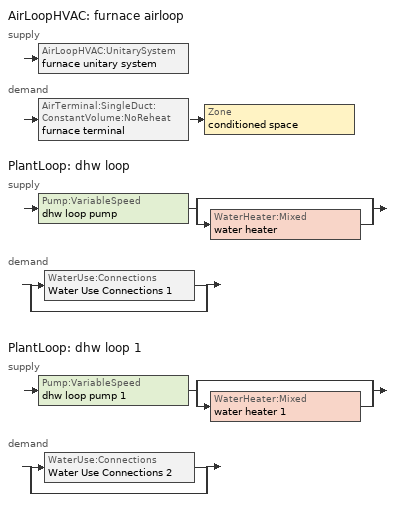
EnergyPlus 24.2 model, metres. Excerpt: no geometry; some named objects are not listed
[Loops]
AirLoopHVAC 'furnace airloop'
 supply: AirLoopHVAC:UnitarySystem 'furnace unitary system'
 demand: AirTerminal:SingleDuct:ConstantVolume:NoReheat 'furnace terminal' > Zone 'conditioned space'
PlantLoop 'dhw loop'
 supply: Pump:VariableSpeed 'dhw loop pump' > split
  | bypass
  | WaterHeater:Mixed 'water heater'
 demand: split
  | WaterUse:Connections 'Water Use Connections 1'
  | bypass
PlantLoop 'dhw loop 1'
 supply: Pump:VariableSpeed 'dhw loop pump 1' > split
  | bypass
  | WaterHeater:Mixed 'water heater 1'
 demand: split
  | WaterUse:Connections 'Water Use Connections 2'
  | bypass
[ZoneControl:Thermostat]
conditioned space Thermostat: Zone or ZoneList=conditioned space; Control Type Schedule=conditioned space Thermostat Schedule; Control 1=conditioned space temperature setpoint; Temperature Difference Between Cutout And Setpoint {deltaC}=0
[ThermostatSetpoint:DualSetpoint]
conditioned space temperature setpoint: Heating Setpoint Temperature Schedule=heating setpoint; Cooling Setpoint Temperature Schedule=cooling setpoint
[AirTerminal:SingleDuct:ConstantVolume:NoReheat]
furnace terminal: Availability Schedule=Always On Discrete; Maximum Air Flow Rate {m3/s}=0.802311
[Zone equipment]
conditioned space: furnace terminal
[AirLoopHVAC]
furnace airloop: Design Supply Air Flow Rate {m3/s}=0.802311; Design Return Air Flow Fraction of Supply Air Flow=1
[Sizing:System]
furnace airloop: Type of Load to Size On=Sensible; Design Outdoor Air Flow Rate {m3/s}=Autosize; Central Heating Maximum System Air Flow Ratio=0.3; Preheat Design Temperature {C}=7; Preheat Design Humidity Ratio {kgWater/kgDryAir}=0.008; Precool Design Temperature {C}=12.8; Precool Design Humidity Ratio {kgWater/kgDryAir}=0.008; Central Cooling Design Supply Air Temperature {C}=12.8; Central Heating Design Supply Air Temperature {C}=16.7; Type of Zone Sum to Use=NonCoincident; 100% Outdoor Air in Cooling=Yes; 100% Outdoor Air in Heating=Yes; Central Cooling Design Supply Air Humidity Ratio {kgWater/kgDryAir}=0.0085; Central Heating Design Supply Air Humidity Ratio {kgWater/kgDryAir}=0.008; Cooling Supply Air Flow Rate Method=DesignDay; Cooling Supply Air Flow Rate {m3/s}=0; Cooling Supply Air Flow Rate Per Floor Area {m3/s-m2}=0.00996765; Cooling Fraction of Autosized Cooling Supply Air Flow Rate=1; Cooling Supply Air Flow Rate Per Unit Cooling Capacity {m3/s-W}=3.94755e-05; Heating Supply Air Flow Rate Method=DesignDay; Heating Supply Air Flow Rate {m3/s}=0; Heating Supply Air Flow Rate Per Floor Area {m3/s-m2}=0.00996765; Heating Fraction of Autosized Heating Supply Air Flow Rate=1; Heating Fraction of Autosized Cooling Supply Air Flow Rate=1; Heating Supply Air Flow Rate Per Unit Heating Capacity {m3/s-W}=3.15882e-05; System Outdoor Air Method=ZoneSum; Zone Maximum Outdoor Air Fraction=1; Cooling Design Capacity Method=CoolingDesignCapacity; Cooling Design Capacity {W}=Autosize; Cooling Design Capacity Per Floor Area {W/m2}=234.7; Fraction of Autosized Cooling Design Capacity=1; Heating Design Capacity Method=HeatingDesignCapacity; Heating Design Capacity {W}=Autosize; Heating Design Capacity Per Floor Area {W/m2}=157; Fraction of Autosized Heating Design Capacity=1; Central Cooling Capacity Control Method=OnOff; Occupant Diversity=Autosize
[AvailabilityManager:Scheduled]
furnace airloop Availability Manager: Schedule=Always On Discrete
[AirLoopHVAC:UnitarySystem]
furnace unitary system: Control Type=Load; Controlling Zone or Thermostat Location=conditioned space; Dehumidification Control Type=None; Availability Schedule=Always On Discrete; Supply Fan=furnace supply fan; Fan Placement=BlowThrough; Supply Air Fan Operating Mode Schedule=furnace auto fan schedule; Heating Coil=furnace htg coil; DX Heating Coil Sizing Ratio=1; Use DOAS DX Cooling Coil=No; Minimum Supply Air Temperature {C}=2; Latent Load Control=SensibleOnlyLoadControl; Cooling Supply Air Flow Rate Method=None; Heating Supply Air Flow Rate Method=SupplyAirFlowRate; Heating Supply Air Flow Rate {m3/s}=0.802311; No Load Supply Air Flow Rate Method=SupplyAirFlowRate; No Load Supply Air Flow Rate {m3/s}=0; No Load Supply Air Flow Rate Control Set To Low Speed=Yes; Maximum Supply Air Temperature {C}=48.8889; Maximum Outdoor Dry-Bulb Temperature for Supplemental Heater Operation {C}=21; Ancillary On-Cycle Electric Power {W}=0; Ancillary Off-Cycle Electric Power {W}=0
[Fan:SystemModel]
furnace supply fan: Availability Schedule=Always On Discrete; Design Maximum Air Flow Rate {m3/s}=0.802311; Speed Control Method=Discrete; Electric Power Minimum Flow Rate Fraction=0.2; Design Pressure Rise {Pa}=500; Motor Efficiency=1; Motor In Air Stream Fraction=1; Design Electric Power Consumption {W}=Autosize; Design Power Sizing Method=PowerPerFlow; Electric Power Per Unit Flow Rate {W/(m3/s)}=1059.44; Electric Power Per Unit Flow Rate Per Unit Pressure {W/((m3/s)-Pa)}=1.66667; Fan Total Efficiency=0.7; Motor Loss Radiative Fraction=0; Number of Speeds=1; Speed Flow Fraction 1=1; Speed Electric Power Fraction 1=1
[Coil:Heating:Fuel]
furnace htg coil: Availability Schedule=Always On Discrete; Fuel Type=NaturalGas; Burner Efficiency=0.84; Nominal Capacity {W}=24400; On Cycle Parasitic Electric Load {W}=0; Off Cycle Parasitic Fuel Load {W}=0
[PlantLoop] Fluid Type=Water; Maximum Loop Temperature {C}=100; Minimum Loop Temperature {C}=0; Maximum Loop Flow Rate {m3/s}=0.01; Minimum Loop Flow Rate {m3/s}=0; Plant Loop Volume {m3}=0.003; Load Distribution Scheme=Optimal; Plant Loop Demand Calculation Scheme=SingleSetpoint; Common Pipe Simulation=None
Name | Plant Equipment Operation Scheme
dhw loop | dhw loop Operation Schemes
dhw loop 1 | dhw loop 1 Operation Schemes
[Sizing:Plant] Loop Type=Heating; Design Loop Exit Temperature {C}=56; Loop Design Temperature Difference {deltaC}=5.55556; Sizing Option=NonCoincident; Zone Timesteps in Averaging Window=1; Coincident Sizing Factor Mode=None
dhw loop; dhw loop 1
[Pump:VariableSpeed] Design Maximum Flow Rate {m3/s}=0.01; Design Pump Head {Pa}=1; Design Power Consumption {W}=0; Motor Efficiency=0.85; Fraction of Motor Inefficiencies to Fluid Stream=0; Coefficient 1 of the Part Load Performance Curve=0; Coefficient 2 of the Part Load Performance Curve=1; Coefficient 3 of the Part Load Performance Curve=0; Coefficient 4 of the Part Load Performance Curve=0; Design Minimum Flow Rate {m3/s}=0; Pump Control Type=Intermittent; Skin Loss Radiative Fraction=0.5; Design Power Sizing Method=PowerPerFlowPerPressure; Design Electric Power per Unit Flow Rate {W/(m3/s)}=348701.1; Design Shaft Power per Unit Flow Rate per Unit Head {W/((m3/s)-Pa)}=1.28205; Design Minimum Flow Rate Fraction=0
dhw loop pump; dhw loop pump 1
[WaterHeater:Mixed] Tank Volume {m3}=0.143846; Deadband Temperature Difference {deltaC}=2; Maximum Temperature Limit {C}=99; Heater Control Type=Cycle; Heater Maximum Capacity {W}=10550.6; Heater Minimum Capacity {W}=0; Heater Ignition Minimum Flow Rate {m3/s}=0; Heater Ignition Delay {s}=0; Heater Fuel Type=NaturalGas; Heater Thermal Efficiency=0.776224; Off Cycle Parasitic Fuel Consumption Rate {W}=0; Off Cycle Parasitic Fuel Type=Electricity; Off Cycle Parasitic Heat Fraction to Tank=0; On Cycle Parasitic Fuel Consumption Rate {W}=0; On Cycle Parasitic Fuel Type=Electricity; On Cycle Parasitic Heat Fraction to Tank=0; Ambient Temperature Indicator=Zone; Ambient Temperature Zone=conditioned space; Off Cycle Loss Coefficient to Ambient Temperature {W/K}=3.3715; Off Cycle Loss Fraction to Zone=0.64; On Cycle Loss Coefficient to Ambient Temperature {W/K}=3.3715; On Cycle Loss Fraction to Zone=1; Use Side Effectiveness=1; Source Side Effectiveness=1; Use Side Design Flow Rate {m3/s}=Autosize; Source Side Design Flow Rate {m3/s}=Autosize; Indirect Water Heating Recovery Time {hr}=1.5; Source Side Flow Control Mode=IndirectHeatPrimarySetpoint
Name | Setpoint Temperature Schedule
water heater | water heater setpoint
water heater 1 | water heater setpoint 1
[WaterHeater:Sizing] Design Mode=PeakDraw; Time Storage Can Meet Peak Draw {hr}=0.538503; Time for Tank Recovery {hr}=0; Nominal Tank Volume for Autosizing Plant Connections {m3}=1
water heater; water heater 1
[SetpointManager:Scheduled] Control Variable=Temperature
Name | Schedule
Setpoint Manager Scheduled 1 | dhw temp
Setpoint Manager Scheduled 2 | dhw temp 1
[WaterUse:Connections] Drain Water Heat Exchanger Type=None; Drain Water Heat Exchanger Destination=Plant
Name | Water Use Equipment Name 1 | Water Use Equipment Name 2 | Water Use Equipment Name 3 | Water Use Equipment Name 4
Water Use Connections 1 | dhw fixtures | dhw distribution waste | clothes washer | dishwasher
Water Use Connections 2 | dhw fixtures 1 | dhw distribution waste 1 | clothes washer 1 | dishwasher 1
[WaterUse:Equipment]
Name | Peak Flow Rate {m3/s} | Flow Rate Fraction Schedule | Target Temperature Schedule
dhw fixtures | 3.31327e-06 | dhw fixtures schedule | mixed water temperature schedule
dhw distribution waste | 1.00444e-06 | dhw fixtures schedule | mixed water temperature schedule
clothes washer | 7.27439e-07 | clothes washer schedule
dishwasher | 2.18154e-07 | dishwasher schedule
dhw fixtures 1 | 1.10442e-06 | dhw fixtures schedule | mixed water temperature schedule
dhw distribution waste 1 | 3.34814e-07 | dhw fixtures schedule | mixed water temperature schedule
clothes washer 1 | 2.4248e-07 | clothes washer schedule
dishwasher 1 | 7.27179e-08 | dishwasher schedule
[PlantEquipmentOperationSchemes] Control Scheme Object Type 1=PlantEquipmentOperation:HeatingLoad; Control Scheme Schedule Name 1=Always On Discrete
Name | Control Scheme Name 1
dhw loop Operation Schemes | dhw loop Heating Operation Scheme
dhw loop 1 Operation Schemes | dhw loop 1 Heating Operation Scheme
[PlantEquipmentOperation:HeatingLoad] Load Range Lower Limit 1 {W}=0; Load Range Upper Limit 1 {W}=1000000000
Name | Range Equipment List Name 1
dhw loop Heating Operation Scheme | dhw loop Heating Equipment List
dhw loop 1 Heating Operation Scheme | dhw loop 1 Heating Equipment List
[PlantEquipmentList]
dhw loop Heating Equipment List: WaterHeater:Mixed, water heater
dhw loop 1 Heating Equipment List: WaterHeater:Mixed, water heater 1
[Generator:PVWatts]
PVSystem0 generator: DC System Capacity {W}=1300; Module Type=Standard; Array Type=FixedRoofMounted; System Losses=0.04; Array Geometry Type=TiltAzimuth; Tilt Angle {deg}=35; Azimuth Angle {deg}=180; Ground Coverage Ratio=0.4
[ElectricLoadCenter:Inverter:PVWatts]
PVSystem inverter: DC to AC Size Ratio=1.1; Inverter Efficiency=0.9
[ElectricLoadCenter:Distribution]
PVSystem elec load center dist: Generator List=PVSystem elec load center dist Generators; Generator Operation Scheme Type=Baseload; Electrical Buss Type=DirectCurrentWithInverter; Inverter=PVSystem inverter
[ElectricLoadCenter:Generators]
PVSystem elec load center dist Generators: Generator Name 1=PVSystem0 generator; Generator Object Type 1=Generator:PVWatts; Generator Rated Electric Power Output 1 {W}=1300
[EnergyManagementSystem:GlobalVariable]
furnace_airloop_Fan_RTF
infil_program_Qfan
infil_program_Qinf
natural_vent_program_Qnv
natural_vent_program_Qwhf
[EnergyManagementSystem:InternalVariable]
furnace_airloop_max_sup_fan_mfr: Internal Data Index Key=furnace supply fan; Internal Data Type=Fan Maximum Mass Flow Rate
[EnergyManagementSystem:Sensor]
Name | Output:Variable or Output:Meter Index Key | Output:Variable or Output:Meter
airflow_gain | infil flow | Infiltration Sensible Heat Gain Energy
airflow_gain_1 | natural vent flow | Infiltration Sensible Heat Gain Energy
airflow_gain_2 | whole house fan flow | Infiltration Sensible Heat Gain Energy
airflow_loss | infil flow | Infiltration Sensible Heat Loss Energy
airflow_loss_1 | natural vent flow | Infiltration Sensible Heat Loss Energy
airflow_loss_2 | whole house fan flow | Infiltration Sensible Heat Loss Energy
clg_load_cond |  | Cooling:EnergyTransfer:Zone:CONDITIONED SPACE
clg_sp_s; clg_sp_s_1 | cooling setpoint | Schedule Value
clothes_dryer_exhaust_0_sch_s | clothes dryer exhaust 0 schedule | Schedule Value
conditioned_space_clg_unmet_s | conditioned space | Zone Cooling Setpoint Not Met Time
conditioned_space_htg_unmet_s | conditioned space | Zone Heating Setpoint Not Met Time
cool_season | cooling season schedule | Schedule Value
dhw_loss | water heater | Water Heater Heat Loss Energy
dhw_loss_1 | water heater 1 | Water Heater Heat Loss Energy
dhw_rtf | water heater | Water Heater Runtime Fraction
dhw_rtf_1 | water heater 1 | Water Heater Runtime Fraction
fridge_tin_s; tin_s; tin_s_1 | conditioned space | Zone Mean Air Temperature
furnace_airloop_Fan_RTF_s | furnace supply fan | Fan Runtime Fraction
furnace_htg_coil_s | furnace htg coil | Heating Coil Heating Energy
furnace_supply_fan_s | furnace supply fan | Fan Electricity Energy
htg_load_cond |  | Heating:EnergyTransfer:Zone:CONDITIONED SPACE
htg_sp_s; htg_sp_s_1 | heating setpoint | Schedule Value
ig_ee_conv | clothes dryer | Electric Equipment Convective Heating Energy
ig_ee_conv_1 | clothes washer | Electric Equipment Convective Heating Energy
ig_ee_conv_2 | cooking range | Electric Equipment Convective Heating Energy
ig_ee_conv_3 | dishwasher | Electric Equipment Convective Heating Energy
ig_ee_conv_4 | fridge | Electric Equipment Convective Heating Energy
ig_ee_conv_5 | misc plug loads | Electric Equipment Convective Heating Energy
ig_ee_conv_6 | whole house fan | Electric Equipment Convective Heating Energy
ig_ee_rad | clothes dryer | Electric Equipment Radiant Heating Energy
ig_ee_rad_1 | clothes washer | Electric Equipment Radiant Heating Energy
ig_ee_rad_2 | cooking range | Electric Equipment Radiant Heating Energy
ig_ee_rad_3 | dishwasher | Electric Equipment Radiant Heating Energy
ig_ee_rad_4 | fridge | Electric Equipment Radiant Heating Energy
ig_ee_rad_5 | misc plug loads | Electric Equipment Radiant Heating Energy
ig_ee_rad_6 | whole house fan | Electric Equipment Radiant Heating Energy
ig_lgt_conv | interior lighting | Lights Convective Heating Energy
ig_lgt_rad | interior lighting | Lights Radiant Heating Energy
ig_lgt_vis | interior lighting | Lights Visible Radiation Heating Energy
ig_oe_conv | clothes dryer 1 | Other Equipment Convective Heating Energy
ig_oe_conv_1 | cooking range 1 | Other Equipment Convective Heating Energy
ig_oe_conv_2 | general water use latent | Other Equipment Convective Heating Energy
ig_oe_conv_3 | general water use sensible | Other Equipment Convective Heating Energy
ig_oe_conv_4 | water heater energy adjustment1 | Other Equipment Convective Heating Energy
ig_oe_conv_5 | water heater energy adjustment2 | Other Equipment Convective Heating Energy
ig_oe_rad | clothes dryer 1 | Other Equipment Radiant Heating Energy
ig_oe_rad_1 | cooking range 1 | Other Equipment Radiant Heating Energy
ig_oe_rad_2 | general water use latent | Other Equipment Radiant Heating Energy
ig_oe_rad_3 | general water use sensible | Other Equipment Radiant Heating Energy
ig_oe_rad_4 | water heater energy adjustment1 | Other Equipment Radiant Heating Energy
ig_oe_rad_5 | water heater energy adjustment2 | Other Equipment Radiant Heating Energy
ig_ppl_conv | occupants | People Convective Heating Energy
ig_ppl_rad | occupants | People Radiant Heating Energy
im_conv | furniture mass conditioned space 1 | Surface Inside Face Convection Heat Gain Energy
im_conv_1 | partition wall mass | Surface Inside Face Convection Heat Gain Energy
im_ig | furniture mass conditioned space 1 | Surface Inside Face Internal Gains Radiation Heat Gain Energy
im_ig_1 | partition wall mass | Surface Inside Face Internal Gains Radiation Heat Gain Energy
im_lgt | furniture mass conditioned space 1 | Surface Inside Face Lights Radiation Heat Gain Energy
im_lgt_1 | partition wall mass | Surface Inside Face Lights Radiation Heat Gain Energy
im_sol | furniture mass conditioned space 1 | Surface Inside Face Solar Radiation Heat Gain Energy
im_sol_1 | partition wall mass | Surface Inside Face Solar Radiation Heat Gain Energy
im_surf | furniture mass conditioned space 1 | Surface Inside Face Net Surface Thermal Radiation Heat Gain Energy
im_surf_1 | partition wall mass | Surface Inside Face Net Surface Thermal Radiation Heat Gain Energy
mech_vent_bath_fan_0_sch_s | mech vent bath fan 0 schedule | Schedule Value
mech_vent_bath_fan_1_sch_s | mech vent bath fan 1 schedule | Schedule Value
mech_vent_range_fan_0_sch_s | mech vent range fan 0 schedule | Schedule Value
mv_conv | mech vent bath fan 0 | Electric Equipment Convective Heating Energy
mv_conv_1 | mech vent bath fan 1 | Electric Equipment Convective Heating Energy
mv_conv_2 | mech vent house fan | Electric Equipment Convective Heating Energy
mv_conv_3 | mech vent house fan cfis | Electric Equipment Convective Heating Energy
mv_conv_4 | mech vent range fan 0 | Electric Equipment Convective Heating Energy
mv_conv_5 | mech vent house fan latent load | Other Equipment Convective Heating Energy
mv_conv_6 | mech vent house fan sensible load | Other Equipment Convective Heating Energy
mv_rad | mech vent bath fan 0 | Electric Equipment Radiant Heating Energy
mv_rad_1 | mech vent bath fan 1 | Electric Equipment Radiant Heating Energy
mv_rad_2 | mech vent house fan | Electric Equipment Radiant Heating Energy
mv_rad_3 | mech vent house fan cfis | Electric Equipment Radiant Heating Energy
mv_rad_4 | mech vent range fan 0 | Electric Equipment Radiant Heating Energy
mv_rad_5 | mech vent house fan latent load | Other Equipment Radiant Heating Energy
mv_rad_6 | mech vent house fan sensible load | Other Equipment Radiant Heating Energy
natural_vent_s | natural vent schedule | Schedule Value
out_pb_s |  | Site Outdoor Air Barometric Pressure
out_wt_s |  | Site Outdoor Air Humidity Ratio
site_vw_s |  | Site Wind Speed
ss_back_out | Window1 | Surface Window Shortwave from Zone Back Out Window Heat Transfer Rate
ss_back_out_1 | Window10 | Surface Window Shortwave from Zone Back Out Window Heat Transfer Rate
ss_back_out_10 | Window6 | Surface Window Shortwave from Zone Back Out Window Heat Transfer Rate
ss_back_out_11 | Window7 | Surface Window Shortwave from Zone Back Out Window Heat Transfer Rate
ss_back_out_12 | Window8 | Surface Window Shortwave from Zone Back Out Window Heat Transfer Rate
ss_back_out_2 | Window11 | Surface Window Shortwave from Zone Back Out Window Heat Transfer Rate
ss_back_out_3 | Window12 | Surface Window Shortwave from Zone Back Out Window Heat Transfer Rate
ss_back_out_4 | Window13 | Surface Window Shortwave from Zone Back Out Window Heat Transfer Rate
ss_back_out_5 | Window14 | Surface Window Shortwave from Zone Back Out Window Heat Transfer Rate
ss_back_out_6 | Window2 | Surface Window Shortwave from Zone Back Out Window Heat Transfer Rate
ss_back_out_7 | Window3 | Surface Window Shortwave from Zone Back Out Window Heat Transfer Rate
ss_back_out_8 | Window4 | Surface Window Shortwave from Zone Back Out Window Heat Transfer Rate
ss_back_out_9 | Window5 | Surface Window Shortwave from Zone Back Out Window Heat Transfer Rate
ss_conv | Door1 | Surface Inside Face Convection Heat Gain Energy
ss_conv_1 | Door2 | Surface Inside Face Convection Heat Gain Energy
ss_conv_10 | Window2 | Surface Inside Face Convection Heat Gain Energy
ss_conv_11 | Window3 | Surface Inside Face Convection Heat Gain Energy
ss_conv_12 | Window4 | Surface Inside Face Convection Heat Gain Energy
ss_conv_13 | Window5 | Surface Inside Face Convection Heat Gain Energy
ss_conv_14 | Window6 | Surface Inside Face Convection Heat Gain Energy
ss_conv_15 | Window7 | Surface Inside Face Convection Heat Gain Energy
ss_conv_16 | Window8 | Surface Inside Face Convection Heat Gain Energy
ss_conv_2 | Door3 | Surface Inside Face Convection Heat Gain Energy
ss_conv_3 | Door4 | Surface Inside Face Convection Heat Gain Energy
ss_conv_4 | Window1 | Surface Inside Face Convection Heat Gain Energy
ss_conv_5 | Window10 | Surface Inside Face Convection Heat Gain Energy
ss_conv_6 | Window11 | Surface Inside Face Convection Heat Gain Energy
ss_conv_7 | Window12 | Surface Inside Face Convection Heat Gain Energy
ss_conv_8 | Window13 | Surface Inside Face Convection Heat Gain Energy
ss_conv_9 | Window14 | Surface Inside Face Convection Heat Gain Energy
ss_ig | Door1 | Surface Inside Face Internal Gains Radiation Heat Gain Energy
ss_ig_1 | Door2 | Surface Inside Face Internal Gains Radiation Heat Gain Energy
ss_ig_10 | Window2 | Surface Inside Face Internal Gains Radiation Heat Gain Energy
ss_ig_11 | Window3 | Surface Inside Face Internal Gains Radiation Heat Gain Energy
ss_ig_12 | Window4 | Surface Inside Face Internal Gains Radiation Heat Gain Energy
ss_ig_13 | Window5 | Surface Inside Face Internal Gains Radiation Heat Gain Energy
ss_ig_14 | Window6 | Surface Inside Face Internal Gains Radiation Heat Gain Energy
ss_ig_15 | Window7 | Surface Inside Face Internal Gains Radiation Heat Gain Energy
ss_ig_16 | Window8 | Surface Inside Face Internal Gains Radiation Heat Gain Energy
ss_ig_2 | Door3 | Surface Inside Face Internal Gains Radiation Heat Gain Energy
ss_ig_3 | Door4 | Surface Inside Face Internal Gains Radiation Heat Gain Energy
ss_ig_4 | Window1 | Surface Inside Face Internal Gains Radiation Heat Gain Energy
ss_ig_5 | Window10 | Surface Inside Face Internal Gains Radiation Heat Gain Energy
ss_ig_6 | Window11 | Surface Inside Face Internal Gains Radiation Heat Gain Energy
ss_ig_7 | Window12 | Surface Inside Face Internal Gains Radiation Heat Gain Energy
ss_ig_8 | Window13 | Surface Inside Face Internal Gains Radiation Heat Gain Energy
ss_ig_9 | Window14 | Surface Inside Face Internal Gains Radiation Heat Gain Energy
ss_lgt | Door1 | Surface Inside Face Lights Radiation Heat Gain Energy
ss_lgt_1 | Door2 | Surface Inside Face Lights Radiation Heat Gain Energy
ss_lgt_2 | Door3 | Surface Inside Face Lights Radiation Heat Gain Energy
ss_lgt_3 | Door4 | Surface Inside Face Lights Radiation Heat Gain Energy
ss_sol | Door1 | Surface Inside Face Solar Radiation Heat Gain Energy
ss_sol_1 | Door2 | Surface Inside Face Solar Radiation Heat Gain Energy
ss_sol_2 | Door3 | Surface Inside Face Solar Radiation Heat Gain Energy
ss_sol_3 | Door4 | Surface Inside Face Solar Radiation Heat Gain Energy
ss_surf | Door1 | Surface Inside Face Net Surface Thermal Radiation Heat Gain Energy
ss_surf_1 | Door2 | Surface Inside Face Net Surface Thermal Radiation Heat Gain Energy
ss_surf_10 | Window2 | Surface Inside Face Net Surface Thermal Radiation Heat Gain Energy
ss_surf_11 | Window3 | Surface Inside Face Net Surface Thermal Radiation Heat Gain Energy
ss_surf_12 | Window4 | Surface Inside Face Net Surface Thermal Radiation Heat Gain Energy
ss_surf_13 | Window5 | Surface Inside Face Net Surface Thermal Radiation Heat Gain Energy
ss_surf_14 | Window6 | Surface Inside Face Net Surface Thermal Radiation Heat Gain Energy
ss_surf_15 | Window7 | Surface Inside Face Net Surface Thermal Radiation Heat Gain Energy
ss_surf_16 | Window8 | Surface Inside Face Net Surface Thermal Radiation Heat Gain Energy
ss_surf_2 | Door3 | Surface Inside Face Net Surface Thermal Radiation Heat Gain Energy
ss_surf_3 | Door4 | Surface Inside Face Net Surface Thermal Radiation Heat Gain Energy
ss_surf_4 | Window1 | Surface Inside Face Net Surface Thermal Radiation Heat Gain Energy
ss_surf_5 | Window10 | Surface Inside Face Net Surface Thermal Radiation Heat Gain Energy
ss_surf_6 | Window11 | Surface Inside Face Net Surface Thermal Radiation Heat Gain Energy
ss_surf_7 | Window12 | Surface Inside Face Net Surface Thermal Radiation Heat Gain Energy
ss_surf_8 | Window13 | Surface Inside Face Net Surface Thermal Radiation Heat Gain Energy
ss_surf_9 | Window14 | Surface Inside Face Net Surface Thermal Radiation Heat Gain Energy
ss_trans_in | Window1 | Surface Window Transmitted Solar Radiation Rate
ss_trans_in_1 | Window10 | Surface Window Transmitted Solar Radiation Rate
ss_trans_in_10 | Window6 | Surface Window Transmitted Solar Radiation Rate
ss_trans_in_11 | Window7 | Surface Window Transmitted Solar Radiation Rate
ss_trans_in_12 | Window8 | Surface Window Transmitted Solar Radiation Rate
ss_trans_in_2 | Window11 | Surface Window Transmitted Solar Radiation Rate
ss_trans_in_3 | Window12 | Surface Window Transmitted Solar Radiation Rate
ss_trans_in_4 | Window13 | Surface Window Transmitted Solar Radiation Rate
ss_trans_in_5 | Window14 | Surface Window Transmitted Solar Radiation Rate
ss_trans_in_6 | Window2 | Surface Window Transmitted Solar Radiation Rate
ss_trans_in_7 | Window3 | Surface Window Transmitted Solar Radiation Rate
ss_trans_in_8 | Window4 | Surface Window Transmitted Solar Radiation Rate
ss_trans_in_9 | Window5 | Surface Window Transmitted Solar Radiation Rate
ss_trans_out | Window1 | Surface Inside Face Initial Transmitted Diffuse Transmitted Out Window Solar Radiation Rate
ss_trans_out_1 | Window10 | Surface Inside Face Initial Transmitted Diffuse Transmitted Out Window Solar Radiation Rate
ss_trans_out_10 | Window6 | Surface Inside Face Initial Transmitted Diffuse Transmitted Out Window Solar Radiation Rate
ss_trans_out_11 | Window7 | Surface Inside Face Initial Transmitted Diffuse Transmitted Out Window Solar Radiation Rate
ss_trans_out_12 | Window8 | Surface Inside Face Initial Transmitted Diffuse Transmitted Out Window Solar Radiation Rate
ss_trans_out_2 | Window11 | Surface Inside Face Initial Transmitted Diffuse Transmitted Out Window Solar Radiation Rate
ss_trans_out_3 | Window12 | Surface Inside Face Initial Transmitted Diffuse Transmitted Out Window Solar Radiation Rate
ss_trans_out_4 | Window13 | Surface Inside Face Initial Transmitted Diffuse Transmitted Out Window Solar Radiation Rate
ss_trans_out_5 | Window14 | Surface Inside Face Initial Transmitted Diffuse Transmitted Out Window Solar Radiation Rate
ss_trans_out_6 | Window2 | Surface Inside Face Initial Transmitted Diffuse Transmitted Out Window Solar Radiation Rate
ss_trans_out_7 | Window3 | Surface Inside Face Initial Transmitted Diffuse Transmitted Out Window Solar Radiation Rate
ss_trans_out_8 | Window4 | Surface Inside Face Initial Transmitted Diffuse Transmitted Out Window Solar Radiation Rate
ss_trans_out_9 | Window5 | Surface Inside Face Initial Transmitted Diffuse Transmitted Out Window Solar Radiation Rate
s_conv | Floor1 | Surface Inside Face Convection Heat Gain Energy
s_conv_1 | Floor2 | Surface Inside Face Convection Heat Gain Energy
s_conv_10 | RimJoist1:0 | Surface Inside Face Convection Heat Gain Energy
s_conv_11 | RimJoist1:180 | Surface Inside Face Convection Heat Gain Energy
s_conv_12 | RimJoist1:270 | Surface Inside Face Convection Heat Gain Energy
s_conv_13 | RimJoist1:90 | Surface Inside Face Convection Heat Gain Energy
s_conv_14 | RimJoist2:0 | Surface Inside Face Convection Heat Gain Energy
s_conv_15 | RimJoist2:180 | Surface Inside Face Convection Heat Gain Energy
s_conv_16 | RimJoist2:270 | Surface Inside Face Convection Heat Gain Energy
s_conv_17 | RimJoist2:90 | Surface Inside Face Convection Heat Gain Energy
s_conv_18 | RimJoist3:0 | Surface Inside Face Convection Heat Gain Energy
s_conv_19 | RimJoist3:180 | Surface Inside Face Convection Heat Gain Energy
s_conv_2 | Floor4 | Surface Inside Face Convection Heat Gain Energy
s_conv_20 | RimJoist3:270 | Surface Inside Face Convection Heat Gain Energy
s_conv_21 | RimJoist3:90 | Surface Inside Face Convection Heat Gain Energy
s_conv_22 | RimJoist4:0 | Surface Inside Face Convection Heat Gain Energy
s_conv_23 | RimJoist4:180 | Surface Inside Face Convection Heat Gain Energy
s_conv_24 | RimJoist4:270 | Surface Inside Face Convection Heat Gain Energy
s_conv_25 | RimJoist4:90 | Surface Inside Face Convection Heat Gain Energy
s_conv_26 | Slab1 | Surface Inside Face Convection Heat Gain Energy
s_conv_27 | Slab2 | Surface Inside Face Convection Heat Gain Energy
s_conv_28 | Wall10:0 | Surface Inside Face Convection Heat Gain Energy
s_conv_29 | Wall10:180 | Surface Inside Face Convection Heat Gain Energy
s_conv_3 | Floor5 | Surface Inside Face Convection Heat Gain Energy
s_conv_30 | Wall10:270 | Surface Inside Face Convection Heat Gain Energy
s_conv_31 | Wall10:90 | Surface Inside Face Convection Heat Gain Energy
s_conv_32 | Wall11:0 | Surface Inside Face Convection Heat Gain Energy
s_conv_33 | Wall11:180 | Surface Inside Face Convection Heat Gain Energy
s_conv_34 | Wall11:270 | Surface Inside Face Convection Heat Gain Energy
s_conv_35 | Wall11:90 | Surface Inside Face Convection Heat Gain Energy
s_conv_36 | Wall14:0 | Surface Inside Face Convection Heat Gain Energy
s_conv_37 | Wall14:180 | Surface Inside Face Convection Heat Gain Energy
s_conv_38 | Wall14:270 | Surface Inside Face Convection Heat Gain Energy
s_conv_39 | Wall14:90 | Surface Inside Face Convection Heat Gain Energy
s_conv_4 | Floor6 | Surface Inside Face Convection Heat Gain Energy
s_conv_40 | Wall1:0 | Surface Inside Face Convection Heat Gain Energy
s_conv_41 | Wall1:180 | Surface Inside Face Convection Heat Gain Energy
s_conv_42 | Wall1:270 | Surface Inside Face Convection Heat Gain Energy
s_conv_43 | Wall1:90 | Surface Inside Face Convection Heat Gain Energy
s_conv_44 | Wall2:0 | Surface Inside Face Convection Heat Gain Energy
s_conv_45 | Wall2:180 | Surface Inside Face Convection Heat Gain Energy
s_conv_46 | Wall2:270 | Surface Inside Face Convection Heat Gain Energy
s_conv_47 | Wall2:90 | Surface Inside Face Convection Heat Gain Energy
s_conv_48 | Wall3:0 | Surface Inside Face Convection Heat Gain Energy
s_conv_49 | Wall3:180 | Surface Inside Face Convection Heat Gain Energy
s_conv_5 | Floor7 | Surface Inside Face Convection Heat Gain Energy
s_conv_50 | Wall3:270 | Surface Inside Face Convection Heat Gain Energy
s_conv_51 | Wall3:90 | Surface Inside Face Convection Heat Gain Energy
s_conv_52 | Wall4:0 | Surface Inside Face Convection Heat Gain Energy
s_conv_53 | Wall4:180 | Surface Inside Face Convection Heat Gain Energy
s_conv_54 | Wall4:270 | Surface Inside Face Convection Heat Gain Energy
s_conv_55 | Wall4:90 | Surface Inside Face Convection Heat Gain Energy
s_conv_56 | Wall5:0 | Surface Inside Face Convection Heat Gain Energy
s_conv_57 | Wall5:180 | Surface Inside Face Convection Heat Gain Energy
s_conv_58 | Wall5:270 | Surface Inside Face Convection Heat Gain Energy
s_conv_59 | Wall5:90 | Surface Inside Face Convection Heat Gain Energy
s_conv_6 | FoundationWall1 | Surface Inside Face Convection Heat Gain Energy
s_conv_60 | Wall6:0 | Surface Inside Face Convection Heat Gain Energy
s_conv_61 | Wall6:180 | Surface Inside Face Convection Heat Gain Energy
s_conv_62 | Wall6:270 | Surface Inside Face Convection Heat Gain Energy
s_conv_63 | Wall6:90 | Surface Inside Face Convection Heat Gain Energy
s_conv_64 | Wall7:0 | Surface Inside Face Convection Heat Gain Energy
s_conv_65 | Wall7:180 | Surface Inside Face Convection Heat Gain Energy
s_conv_66 | Wall7:270 | Surface Inside Face Convection Heat Gain Energy
s_conv_67 | Wall7:90 | Surface Inside Face Convection Heat Gain Energy
s_conv_68 | Wall8:0 | Surface Inside Face Convection Heat Gain Energy
s_conv_69 | Wall8:180 | Surface Inside Face Convection Heat Gain Energy
s_conv_7 | FoundationWall2 | Surface Inside Face Convection Heat Gain Energy
s_conv_70 | Wall8:270 | Surface Inside Face Convection Heat Gain Energy
s_conv_71 | Wall8:90 | Surface Inside Face Convection Heat Gain Energy
s_conv_72 | Wall9:0 | Surface Inside Face Convection Heat Gain Energy
s_conv_73 | Wall9:180 | Surface Inside Face Convection Heat Gain Energy
s_conv_74 | Wall9:270 | Surface Inside Face Convection Heat Gain Energy
s_conv_75 | Wall9:90 | Surface Inside Face Convection Heat Gain Energy
s_conv_8 | inferred conditioned ceiling | Surface Inside Face Convection Heat Gain Energy
s_conv_9 | inferred conditioned floor | Surface Inside Face Convection Heat Gain Energy
s_ig | Floor1 | Surface Inside Face Internal Gains Radiation Heat Gain Energy
s_ig_1 | Floor2 | Surface Inside Face Internal Gains Radiation Heat Gain Energy
s_ig_10 | RimJoist1:0 | Surface Inside Face Internal Gains Radiation Heat Gain Energy
s_ig_11 | RimJoist1:180 | Surface Inside Face Internal Gains Radiation Heat Gain Energy
s_ig_12 | RimJoist1:270 | Surface Inside Face Internal Gains Radiation Heat Gain Energy
s_ig_13 | RimJoist1:90 | Surface Inside Face Internal Gains Radiation Heat Gain Energy
s_ig_14 | RimJoist2:0 | Surface Inside Face Internal Gains Radiation Heat Gain Energy
s_ig_15 | RimJoist2:180 | Surface Inside Face Internal Gains Radiation Heat Gain Energy
s_ig_16 | RimJoist2:270 | Surface Inside Face Internal Gains Radiation Heat Gain Energy
s_ig_17 | RimJoist2:90 | Surface Inside Face Internal Gains Radiation Heat Gain Energy
s_ig_18 | RimJoist3:0 | Surface Inside Face Internal Gains Radiation Heat Gain Energy
s_ig_19 | RimJoist3:180 | Surface Inside Face Internal Gains Radiation Heat Gain Energy
s_ig_2 | Floor4 | Surface Inside Face Internal Gains Radiation Heat Gain Energy
s_ig_20 | RimJoist3:270 | Surface Inside Face Internal Gains Radiation Heat Gain Energy
s_ig_21 | RimJoist3:90 | Surface Inside Face Internal Gains Radiation Heat Gain Energy
s_ig_22 | RimJoist4:0 | Surface Inside Face Internal Gains Radiation Heat Gain Energy
s_ig_23 | RimJoist4:180 | Surface Inside Face Internal Gains Radiation Heat Gain Energy
s_ig_24 | RimJoist4:270 | Surface Inside Face Internal Gains Radiation Heat Gain Energy
s_ig_25 | RimJoist4:90 | Surface Inside Face Internal Gains Radiation Heat Gain Energy
s_ig_26 | Slab1 | Surface Inside Face Internal Gains Radiation Heat Gain Energy
s_ig_27 | Slab2 | Surface Inside Face Internal Gains Radiation Heat Gain Energy
s_ig_28 | Wall10:0 | Surface Inside Face Internal Gains Radiation Heat Gain Energy
s_ig_29 | Wall10:180 | Surface Inside Face Internal Gains Radiation Heat Gain Energy
s_ig_3 | Floor5 | Surface Inside Face Internal Gains Radiation Heat Gain Energy
s_ig_30 | Wall10:270 | Surface Inside Face Internal Gains Radiation Heat Gain Energy
s_ig_31 | Wall10:90 | Surface Inside Face Internal Gains Radiation Heat Gain Energy
s_ig_32 | Wall11:0 | Surface Inside Face Internal Gains Radiation Heat Gain Energy
s_ig_33 | Wall11:180 | Surface Inside Face Internal Gains Radiation Heat Gain Energy
s_ig_34 | Wall11:270 | Surface Inside Face Internal Gains Radiation Heat Gain Energy
s_ig_35 | Wall11:90 | Surface Inside Face Internal Gains Radiation Heat Gain Energy
s_ig_36 | Wall14:0 | Surface Inside Face Internal Gains Radiation Heat Gain Energy
s_ig_37 | Wall14:180 | Surface Inside Face Internal Gains Radiation Heat Gain Energy
s_ig_38 | Wall14:270 | Surface Inside Face Internal Gains Radiation Heat Gain Energy
s_ig_39 | Wall14:90 | Surface Inside Face Internal Gains Radiation Heat Gain Energy
s_ig_4 | Floor6 | Surface Inside Face Internal Gains Radiation Heat Gain Energy
s_ig_40 | Wall1:0 | Surface Inside Face Internal Gains Radiation Heat Gain Energy
s_ig_41 | Wall1:180 | Surface Inside Face Internal Gains Radiation Heat Gain Energy
s_ig_42 | Wall1:270 | Surface Inside Face Internal Gains Radiation Heat Gain Energy
s_ig_43 | Wall1:90 | Surface Inside Face Internal Gains Radiation Heat Gain Energy
s_ig_44 | Wall2:0 | Surface Inside Face Internal Gains Radiation Heat Gain Energy
s_ig_45 | Wall2:180 | Surface Inside Face Internal Gains Radiation Heat Gain Energy
s_ig_46 | Wall2:270 | Surface Inside Face Internal Gains Radiation Heat Gain Energy
s_ig_47 | Wall2:90 | Surface Inside Face Internal Gains Radiation Heat Gain Energy
s_ig_48 | Wall3:0 | Surface Inside Face Internal Gains Radiation Heat Gain Energy
s_ig_49 | Wall3:180 | Surface Inside Face Internal Gains Radiation Heat Gain Energy
s_ig_5 | Floor7 | Surface Inside Face Internal Gains Radiation Heat Gain Energy
s_ig_50 | Wall3:270 | Surface Inside Face Internal Gains Radiation Heat Gain Energy
s_ig_51 | Wall3:90 | Surface Inside Face Internal Gains Radiation Heat Gain Energy
s_ig_52 | Wall4:0 | Surface Inside Face Internal Gains Radiation Heat Gain Energy
s_ig_53 | Wall4:180 | Surface Inside Face Internal Gains Radiation Heat Gain Energy
s_ig_54 | Wall4:270 | Surface Inside Face Internal Gains Radiation Heat Gain Energy
s_ig_55 | Wall4:90 | Surface Inside Face Internal Gains Radiation Heat Gain Energy
s_ig_56 | Wall5:0 | Surface Inside Face Internal Gains Radiation Heat Gain Energy
s_ig_57 | Wall5:180 | Surface Inside Face Internal Gains Radiation Heat Gain Energy
s_ig_58 | Wall5:270 | Surface Inside Face Internal Gains Radiation Heat Gain Energy
s_ig_59 | Wall5:90 | Surface Inside Face Internal Gains Radiation Heat Gain Energy
s_ig_6 | FoundationWall1 | Surface Inside Face Internal Gains Radiation Heat Gain Energy
s_ig_60 | Wall6:0 | Surface Inside Face Internal Gains Radiation Heat Gain Energy
s_ig_61 | Wall6:180 | Surface Inside Face Internal Gains Radiation Heat Gain Energy
s_ig_62 | Wall6:270 | Surface Inside Face Internal Gains Radiation Heat Gain Energy
s_ig_63 | Wall6:90 | Surface Inside Face Internal Gains Radiation Heat Gain Energy
s_ig_64 | Wall7:0 | Surface Inside Face Internal Gains Radiation Heat Gain Energy
s_ig_65 | Wall7:180 | Surface Inside Face Internal Gains Radiation Heat Gain Energy
s_ig_66 | Wall7:270 | Surface Inside Face Internal Gains Radiation Heat Gain Energy
s_ig_67 | Wall7:90 | Surface Inside Face Internal Gains Radiation Heat Gain Energy
s_ig_68 | Wall8:0 | Surface Inside Face Internal Gains Radiation Heat Gain Energy
s_ig_69 | Wall8:180 | Surface Inside Face Internal Gains Radiation Heat Gain Energy
s_ig_7 | FoundationWall2 | Surface Inside Face Internal Gains Radiation Heat Gain Energy
s_ig_70 | Wall8:270 | Surface Inside Face Internal Gains Radiation Heat Gain Energy
s_ig_71 | Wall8:90 | Surface Inside Face Internal Gains Radiation Heat Gain Energy
s_ig_72 | Wall9:0 | Surface Inside Face Internal Gains Radiation Heat Gain Energy
s_ig_73 | Wall9:180 | Surface Inside Face Internal Gains Radiation Heat Gain Energy
s_ig_74 | Wall9:270 | Surface Inside Face Internal Gains Radiation Heat Gain Energy
s_ig_75 | Wall9:90 | Surface Inside Face Internal Gains Radiation Heat Gain Energy
s_ig_8 | inferred conditioned ceiling | Surface Inside Face Internal Gains Radiation Heat Gain Energy
s_ig_9 | inferred conditioned floor | Surface Inside Face Internal Gains Radiation Heat Gain Energy
s_lgt | Floor1 | Surface Inside Face Lights Radiation Heat Gain Energy
s_lgt_1 | Floor2 | Surface Inside Face Lights Radiation Heat Gain Energy
s_lgt_10 | RimJoist1:0 | Surface Inside Face Lights Radiation Heat Gain Energy
s_lgt_11 | RimJoist1:180 | Surface Inside Face Lights Radiation Heat Gain Energy
s_lgt_12 | RimJoist1:270 | Surface Inside Face Lights Radiation Heat Gain Energy
s_lgt_13 | RimJoist1:90 | Surface Inside Face Lights Radiation Heat Gain Energy
s_lgt_14 | RimJoist2:0 | Surface Inside Face Lights Radiation Heat Gain Energy
s_lgt_15 | RimJoist2:180 | Surface Inside Face Lights Radiation Heat Gain Energy
s_lgt_16 | RimJoist2:270 | Surface Inside Face Lights Radiation Heat Gain Energy
s_lgt_17 | RimJoist2:90 | Surface Inside Face Lights Radiation Heat Gain Energy
s_lgt_18 | RimJoist3:0 | Surface Inside Face Lights Radiation Heat Gain Energy
s_lgt_19 | RimJoist3:180 | Surface Inside Face Lights Radiation Heat Gain Energy
s_lgt_2 | Floor4 | Surface Inside Face Lights Radiation Heat Gain Energy
s_lgt_20 | RimJoist3:270 | Surface Inside Face Lights Radiation Heat Gain Energy
s_lgt_21 | RimJoist3:90 | Surface Inside Face Lights Radiation Heat Gain Energy
s_lgt_22 | RimJoist4:0 | Surface Inside Face Lights Radiation Heat Gain Energy
s_lgt_23 | RimJoist4:180 | Surface Inside Face Lights Radiation Heat Gain Energy
s_lgt_24 | RimJoist4:270 | Surface Inside Face Lights Radiation Heat Gain Energy
s_lgt_25 | RimJoist4:90 | Surface Inside Face Lights Radiation Heat Gain Energy
s_lgt_26 | Slab1 | Surface Inside Face Lights Radiation Heat Gain Energy
s_lgt_27 | Slab2 | Surface Inside Face Lights Radiation Heat Gain Energy
s_lgt_28 | Wall10:0 | Surface Inside Face Lights Radiation Heat Gain Energy
s_lgt_29 | Wall10:180 | Surface Inside Face Lights Radiation Heat Gain Energy
s_lgt_3 | Floor5 | Surface Inside Face Lights Radiation Heat Gain Energy
s_lgt_30 | Wall10:270 | Surface Inside Face Lights Radiation Heat Gain Energy
s_lgt_31 | Wall10:90 | Surface Inside Face Lights Radiation Heat Gain Energy
s_lgt_32 | Wall11:0 | Surface Inside Face Lights Radiation Heat Gain Energy
s_lgt_33 | Wall11:180 | Surface Inside Face Lights Radiation Heat Gain Energy
s_lgt_34 | Wall11:270 | Surface Inside Face Lights Radiation Heat Gain Energy
s_lgt_35 | Wall11:90 | Surface Inside Face Lights Radiation Heat Gain Energy
s_lgt_36 | Wall14:0 | Surface Inside Face Lights Radiation Heat Gain Energy
s_lgt_37 | Wall14:180 | Surface Inside Face Lights Radiation Heat Gain Energy
s_lgt_38 | Wall14:270 | Surface Inside Face Lights Radiation Heat Gain Energy
s_lgt_39 | Wall14:90 | Surface Inside Face Lights Radiation Heat Gain Energy
s_lgt_4 | Floor6 | Surface Inside Face Lights Radiation Heat Gain Energy
s_lgt_40 | Wall1:0 | Surface Inside Face Lights Radiation Heat Gain Energy
s_lgt_41 | Wall1:180 | Surface Inside Face Lights Radiation Heat Gain Energy
s_lgt_42 | Wall1:270 | Surface Inside Face Lights Radiation Heat Gain Energy
s_lgt_43 | Wall1:90 | Surface Inside Face Lights Radiation Heat Gain Energy
s_lgt_44 | Wall2:0 | Surface Inside Face Lights Radiation Heat Gain Energy
s_lgt_45 | Wall2:180 | Surface Inside Face Lights Radiation Heat Gain Energy
s_lgt_46 | Wall2:270 | Surface Inside Face Lights Radiation Heat Gain Energy
s_lgt_47 | Wall2:90 | Surface Inside Face Lights Radiation Heat Gain Energy
s_lgt_48 | Wall3:0 | Surface Inside Face Lights Radiation Heat Gain Energy
s_lgt_49 | Wall3:180 | Surface Inside Face Lights Radiation Heat Gain Energy
s_lgt_5 | Floor7 | Surface Inside Face Lights Radiation Heat Gain Energy
s_lgt_50 | Wall3:270 | Surface Inside Face Lights Radiation Heat Gain Energy
s_lgt_51 | Wall3:90 | Surface Inside Face Lights Radiation Heat Gain Energy
s_lgt_52 | Wall4:0 | Surface Inside Face Lights Radiation Heat Gain Energy
s_lgt_53 | Wall4:180 | Surface Inside Face Lights Radiation Heat Gain Energy
s_lgt_54 | Wall4:270 | Surface Inside Face Lights Radiation Heat Gain Energy
s_lgt_55 | Wall4:90 | Surface Inside Face Lights Radiation Heat Gain Energy
s_lgt_56 | Wall5:0 | Surface Inside Face Lights Radiation Heat Gain Energy
s_lgt_57 | Wall5:180 | Surface Inside Face Lights Radiation Heat Gain Energy
s_lgt_58 | Wall5:270 | Surface Inside Face Lights Radiation Heat Gain Energy
s_lgt_59 | Wall5:90 | Surface Inside Face Lights Radiation Heat Gain Energy
s_lgt_6 | FoundationWall1 | Surface Inside Face Lights Radiation Heat Gain Energy
s_lgt_60 | Wall6:0 | Surface Inside Face Lights Radiation Heat Gain Energy
s_lgt_61 | Wall6:180 | Surface Inside Face Lights Radiation Heat Gain Energy
s_lgt_62 | Wall6:270 | Surface Inside Face Lights Radiation Heat Gain Energy
s_lgt_63 | Wall6:90 | Surface Inside Face Lights Radiation Heat Gain Energy
s_lgt_64 | Wall7:0 | Surface Inside Face Lights Radiation Heat Gain Energy
s_lgt_65 | Wall7:180 | Surface Inside Face Lights Radiation Heat Gain Energy
s_lgt_66 | Wall7:270 | Surface Inside Face Lights Radiation Heat Gain Energy
s_lgt_67 | Wall7:90 | Surface Inside Face Lights Radiation Heat Gain Energy
s_lgt_68 | Wall8:0 | Surface Inside Face Lights Radiation Heat Gain Energy
s_lgt_69 | Wall8:180 | Surface Inside Face Lights Radiation Heat Gain Energy
s_lgt_7 | FoundationWall2 | Surface Inside Face Lights Radiation Heat Gain Energy
s_lgt_70 | Wall8:270 | Surface Inside Face Lights Radiation Heat Gain Energy
s_lgt_71 | Wall8:90 | Surface Inside Face Lights Radiation Heat Gain Energy
s_lgt_72 | Wall9:0 | Surface Inside Face Lights Radiation Heat Gain Energy
s_lgt_73 | Wall9:180 | Surface Inside Face Lights Radiation Heat Gain Energy
s_lgt_74 | Wall9:270 | Surface Inside Face Lights Radiation Heat Gain Energy
s_lgt_75 | Wall9:90 | Surface Inside Face Lights Radiation Heat Gain Energy
s_lgt_8 | inferred conditioned ceiling | Surface Inside Face Lights Radiation Heat Gain Energy
s_lgt_9 | inferred conditioned floor | Surface Inside Face Lights Radiation Heat Gain Energy
s_sol | Floor1 | Surface Inside Face Solar Radiation Heat Gain Energy
s_sol_1 | Floor2 | Surface Inside Face Solar Radiation Heat Gain Energy
s_sol_10 | RimJoist1:0 | Surface Inside Face Solar Radiation Heat Gain Energy
s_sol_11 | RimJoist1:180 | Surface Inside Face Solar Radiation Heat Gain Energy
s_sol_12 | RimJoist1:270 | Surface Inside Face Solar Radiation Heat Gain Energy
s_sol_13 | RimJoist1:90 | Surface Inside Face Solar Radiation Heat Gain Energy
s_sol_14 | RimJoist2:0 | Surface Inside Face Solar Radiation Heat Gain Energy
s_sol_15 | RimJoist2:180 | Surface Inside Face Solar Radiation Heat Gain Energy
s_sol_16 | RimJoist2:270 | Surface Inside Face Solar Radiation Heat Gain Energy
s_sol_17 | RimJoist2:90 | Surface Inside Face Solar Radiation Heat Gain Energy
s_sol_18 | RimJoist3:0 | Surface Inside Face Solar Radiation Heat Gain Energy
s_sol_19 | RimJoist3:180 | Surface Inside Face Solar Radiation Heat Gain Energy
s_sol_2 | Floor4 | Surface Inside Face Solar Radiation Heat Gain Energy
s_sol_20 | RimJoist3:270 | Surface Inside Face Solar Radiation Heat Gain Energy
s_sol_21 | RimJoist3:90 | Surface Inside Face Solar Radiation Heat Gain Energy
s_sol_22 | RimJoist4:0 | Surface Inside Face Solar Radiation Heat Gain Energy
s_sol_23 | RimJoist4:180 | Surface Inside Face Solar Radiation Heat Gain Energy
s_sol_24 | RimJoist4:270 | Surface Inside Face Solar Radiation Heat Gain Energy
s_sol_25 | RimJoist4:90 | Surface Inside Face Solar Radiation Heat Gain Energy
s_sol_26 | Slab1 | Surface Inside Face Solar Radiation Heat Gain Energy
s_sol_27 | Slab2 | Surface Inside Face Solar Radiation Heat Gain Energy
s_sol_28 | Wall10:0 | Surface Inside Face Solar Radiation Heat Gain Energy
s_sol_29 | Wall10:180 | Surface Inside Face Solar Radiation Heat Gain Energy
s_sol_3 | Floor5 | Surface Inside Face Solar Radiation Heat Gain Energy
s_sol_30 | Wall10:270 | Surface Inside Face Solar Radiation Heat Gain Energy
s_sol_31 | Wall10:90 | Surface Inside Face Solar Radiation Heat Gain Energy
s_sol_32 | Wall11:0 | Surface Inside Face Solar Radiation Heat Gain Energy
s_sol_33 | Wall11:180 | Surface Inside Face Solar Radiation Heat Gain Energy
s_sol_34 | Wall11:270 | Surface Inside Face Solar Radiation Heat Gain Energy
s_sol_35 | Wall11:90 | Surface Inside Face Solar Radiation Heat Gain Energy
s_sol_36 | Wall14:0 | Surface Inside Face Solar Radiation Heat Gain Energy
s_sol_37 | Wall14:180 | Surface Inside Face Solar Radiation Heat Gain Energy
s_sol_38 | Wall14:270 | Surface Inside Face Solar Radiation Heat Gain Energy
s_sol_39 | Wall14:90 | Surface Inside Face Solar Radiation Heat Gain Energy
s_sol_4 | Floor6 | Surface Inside Face Solar Radiation Heat Gain Energy
s_sol_40 | Wall1:0 | Surface Inside Face Solar Radiation Heat Gain Energy
s_sol_41 | Wall1:180 | Surface Inside Face Solar Radiation Heat Gain Energy
s_sol_42 | Wall1:270 | Surface Inside Face Solar Radiation Heat Gain Energy
s_sol_43 | Wall1:90 | Surface Inside Face Solar Radiation Heat Gain Energy
s_sol_44 | Wall2:0 | Surface Inside Face Solar Radiation Heat Gain Energy
s_sol_45 | Wall2:180 | Surface Inside Face Solar Radiation Heat Gain Energy
s_sol_46 | Wall2:270 | Surface Inside Face Solar Radiation Heat Gain Energy
s_sol_47 | Wall2:90 | Surface Inside Face Solar Radiation Heat Gain Energy
s_sol_48 | Wall3:0 | Surface Inside Face Solar Radiation Heat Gain Energy
s_sol_49 | Wall3:180 | Surface Inside Face Solar Radiation Heat Gain Energy
s_sol_5 | Floor7 | Surface Inside Face Solar Radiation Heat Gain Energy
s_sol_50 | Wall3:270 | Surface Inside Face Solar Radiation Heat Gain Energy
s_sol_51 | Wall3:90 | Surface Inside Face Solar Radiation Heat Gain Energy
s_sol_52 | Wall4:0 | Surface Inside Face Solar Radiation Heat Gain Energy
s_sol_53 | Wall4:180 | Surface Inside Face Solar Radiation Heat Gain Energy
s_sol_54 | Wall4:270 | Surface Inside Face Solar Radiation Heat Gain Energy
s_sol_55 | Wall4:90 | Surface Inside Face Solar Radiation Heat Gain Energy
s_sol_56 | Wall5:0 | Surface Inside Face Solar Radiation Heat Gain Energy
s_sol_57 | Wall5:180 | Surface Inside Face Solar Radiation Heat Gain Energy
s_sol_58 | Wall5:270 | Surface Inside Face Solar Radiation Heat Gain Energy
s_sol_59 | Wall5:90 | Surface Inside Face Solar Radiation Heat Gain Energy
s_sol_6 | FoundationWall1 | Surface Inside Face Solar Radiation Heat Gain Energy
s_sol_60 | Wall6:0 | Surface Inside Face Solar Radiation Heat Gain Energy
s_sol_61 | Wall6:180 | Surface Inside Face Solar Radiation Heat Gain Energy
s_sol_62 | Wall6:270 | Surface Inside Face Solar Radiation Heat Gain Energy
s_sol_63 | Wall6:90 | Surface Inside Face Solar Radiation Heat Gain Energy
s_sol_64 | Wall7:0 | Surface Inside Face Solar Radiation Heat Gain Energy
s_sol_65 | Wall7:180 | Surface Inside Face Solar Radiation Heat Gain Energy
s_sol_66 | Wall7:270 | Surface Inside Face Solar Radiation Heat Gain Energy
s_sol_67 | Wall7:90 | Surface Inside Face Solar Radiation Heat Gain Energy
s_sol_68 | Wall8:0 | Surface Inside Face Solar Radiation Heat Gain Energy
s_sol_69 | Wall8:180 | Surface Inside Face Solar Radiation Heat Gain Energy
s_sol_7 | FoundationWall2 | Surface Inside Face Solar Radiation Heat Gain Energy
s_sol_70 | Wall8:270 | Surface Inside Face Solar Radiation Heat Gain Energy
s_sol_71 | Wall8:90 | Surface Inside Face Solar Radiation Heat Gain Energy
s_sol_72 | Wall9:0 | Surface Inside Face Solar Radiation Heat Gain Energy
s_sol_73 | Wall9:180 | Surface Inside Face Solar Radiation Heat Gain Energy
s_sol_74 | Wall9:270 | Surface Inside Face Solar Radiation Heat Gain Energy
s_sol_75 | Wall9:90 | Surface Inside Face Solar Radiation Heat Gain Energy
s_sol_8 | inferred conditioned ceiling | Surface Inside Face Solar Radiation Heat Gain Energy
s_sol_9 | inferred conditioned floor | Surface Inside Face Solar Radiation Heat Gain Energy
s_surf | Floor1 | Surface Inside Face Net Surface Thermal Radiation Heat Gain Energy
s_surf_1 | Floor2 | Surface Inside Face Net Surface Thermal Radiation Heat Gain Energy
s_surf_10 | RimJoist1:0 | Surface Inside Face Net Surface Thermal Radiation Heat Gain Energy
s_surf_11 | RimJoist1:180 | Surface Inside Face Net Surface Thermal Radiation Heat Gain Energy
s_surf_12 | RimJoist1:270 | Surface Inside Face Net Surface Thermal Radiation Heat Gain Energy
s_surf_13 | RimJoist1:90 | Surface Inside Face Net Surface Thermal Radiation Heat Gain Energy
s_surf_14 | RimJoist2:0 | Surface Inside Face Net Surface Thermal Radiation Heat Gain Energy
s_surf_15 | RimJoist2:180 | Surface Inside Face Net Surface Thermal Radiation Heat Gain Energy
s_surf_16 | RimJoist2:270 | Surface Inside Face Net Surface Thermal Radiation Heat Gain Energy
s_surf_17 | RimJoist2:90 | Surface Inside Face Net Surface Thermal Radiation Heat Gain Energy
s_surf_18 | RimJoist3:0 | Surface Inside Face Net Surface Thermal Radiation Heat Gain Energy
s_surf_19 | RimJoist3:180 | Surface Inside Face Net Surface Thermal Radiation Heat Gain Energy
s_surf_2 | Floor4 | Surface Inside Face Net Surface Thermal Radiation Heat Gain Energy
s_surf_20 | RimJoist3:270 | Surface Inside Face Net Surface Thermal Radiation Heat Gain Energy
s_surf_21 | RimJoist3:90 | Surface Inside Face Net Surface Thermal Radiation Heat Gain Energy
s_surf_22 | RimJoist4:0 | Surface Inside Face Net Surface Thermal Radiation Heat Gain Energy
s_surf_23 | RimJoist4:180 | Surface Inside Face Net Surface Thermal Radiation Heat Gain Energy
s_surf_24 | RimJoist4:270 | Surface Inside Face Net Surface Thermal Radiation Heat Gain Energy
s_surf_25 | RimJoist4:90 | Surface Inside Face Net Surface Thermal Radiation Heat Gain Energy
s_surf_26 | Slab1 | Surface Inside Face Net Surface Thermal Radiation Heat Gain Energy
s_surf_27 | Slab2 | Surface Inside Face Net Surface Thermal Radiation Heat Gain Energy
s_surf_28 | Wall10:0 | Surface Inside Face Net Surface Thermal Radiation Heat Gain Energy
s_surf_29 | Wall10:180 | Surface Inside Face Net Surface Thermal Radiation Heat Gain Energy
s_surf_3 | Floor5 | Surface Inside Face Net Surface Thermal Radiation Heat Gain Energy
s_surf_30 | Wall10:270 | Surface Inside Face Net Surface Thermal Radiation Heat Gain Energy
s_surf_31 | Wall10:90 | Surface Inside Face Net Surface Thermal Radiation Heat Gain Energy
s_surf_32 | Wall11:0 | Surface Inside Face Net Surface Thermal Radiation Heat Gain Energy
s_surf_33 | Wall11:180 | Surface Inside Face Net Surface Thermal Radiation Heat Gain Energy
s_surf_34 | Wall11:270 | Surface Inside Face Net Surface Thermal Radiation Heat Gain Energy
s_surf_35 | Wall11:90 | Surface Inside Face Net Surface Thermal Radiation Heat Gain Energy
s_surf_36 | Wall14:0 | Surface Inside Face Net Surface Thermal Radiation Heat Gain Energy
s_surf_37 | Wall14:180 | Surface Inside Face Net Surface Thermal Radiation Heat Gain Energy
s_surf_38 | Wall14:270 | Surface Inside Face Net Surface Thermal Radiation Heat Gain Energy
s_surf_39 | Wall14:90 | Surface Inside Face Net Surface Thermal Radiation Heat Gain Energy
s_surf_4 | Floor6 | Surface Inside Face Net Surface Thermal Radiation Heat Gain Energy
s_surf_40 | Wall1:0 | Surface Inside Face Net Surface Thermal Radiation Heat Gain Energy
s_surf_41 | Wall1:180 | Surface Inside Face Net Surface Thermal Radiation Heat Gain Energy
s_surf_42 | Wall1:270 | Surface Inside Face Net Surface Thermal Radiation Heat Gain Energy
s_surf_43 | Wall1:90 | Surface Inside Face Net Surface Thermal Radiation Heat Gain Energy
s_surf_44 | Wall2:0 | Surface Inside Face Net Surface Thermal Radiation Heat Gain Energy
s_surf_45 | Wall2:180 | Surface Inside Face Net Surface Thermal Radiation Heat Gain Energy
s_surf_46 | Wall2:270 | Surface Inside Face Net Surface Thermal Radiation Heat Gain Energy
s_surf_47 | Wall2:90 | Surface Inside Face Net Surface Thermal Radiation Heat Gain Energy
s_surf_48 | Wall3:0 | Surface Inside Face Net Surface Thermal Radiation Heat Gain Energy
s_surf_49 | Wall3:180 | Surface Inside Face Net Surface Thermal Radiation Heat Gain Energy
s_surf_5 | Floor7 | Surface Inside Face Net Surface Thermal Radiation Heat Gain Energy
s_surf_50 | Wall3:270 | Surface Inside Face Net Surface Thermal Radiation Heat Gain Energy
s_surf_51 | Wall3:90 | Surface Inside Face Net Surface Thermal Radiation Heat Gain Energy
s_surf_52 | Wall4:0 | Surface Inside Face Net Surface Thermal Radiation Heat Gain Energy
s_surf_53 | Wall4:180 | Surface Inside Face Net Surface Thermal Radiation Heat Gain Energy
s_surf_54 | Wall4:270 | Surface Inside Face Net Surface Thermal Radiation Heat Gain Energy
s_surf_55 | Wall4:90 | Surface Inside Face Net Surface Thermal Radiation Heat Gain Energy
s_surf_56 | Wall5:0 | Surface Inside Face Net Surface Thermal Radiation Heat Gain Energy
s_surf_57 | Wall5:180 | Surface Inside Face Net Surface Thermal Radiation Heat Gain Energy
s_surf_58 | Wall5:270 | Surface Inside Face Net Surface Thermal Radiation Heat Gain Energy
tout_s | conditioned space | Zone Outdoor Air Drybulb Temperature
water_heater_1_energy | water heater 1 | Water Heater NaturalGas Rate
water_heater_1_off_cycle_parasitic | water heater 1 | Water Heater Off Cycle Parasitic Electricity Rate
water_heater_1_on_cycle_parasitic | water heater 1 | Water Heater On Cycle Parasitic Electricity Rate
water_heater_energy | water heater | Water Heater NaturalGas Rate
water_heater_off_cycle_parasitic | water heater | Water Heater Off Cycle Parasitic Electricity Rate
water_heater_on_cycle_parasitic | water heater | Water Heater On Cycle Parasitic Electricity Rate
win_s | conditioned space | Zone Air Humidity Ratio
[Schedule:Constant]
Name | Hourly Value
Always On Discrete | 1
dhw temp; dhw temp 1; water heater setpoint; water heater setpoint 1 | 56
furnace auto fan schedule | 0
mixed water temperature schedule | 40.5556
[Schedule:Day:Interval]
clothes washer schedule day: No, 01:00, 0.104651, 02:00, 0.0813953, 04:00, 0.0465116, 05:00, 0.0813953, 06:00, 0.127907, 07:00, 0.255814, 08:00, 0.569767, 09:00, 0.848837, 10:00, 1, 11:00, 0.976744, 12:00, 0.872093, 13:00, 0.77907, 14:00, 0.697674, 15:00, 0.569767, 16:00, 0.593023, 17:00, 0.581395, 21:00, 0.569767, 22:00, 0.546512, 23:00, 0.372093, 24:00, 0.197674
clothes washer schedule default day; dishwasher schedule default day; heating setpoint default day; cooling setpoint default day; dhw fixtures schedule default day: No, 24:00, 0
dishwasher schedule day: No, 01:00, 0.135135, 02:00, 0.0630631, 03:00, 0.045045, 05:00, 0.027027, 06:00, 0.0900901, 07:00, 0.18018, 08:00, 0.279279, 09:00, 0.522523, 10:00, 0.585586, 11:00, 0.504505, 12:00, 0.432432, 13:00, 0.378378, 14:00, 0.414414, 15:00, 0.324324, 17:00, 0.342342, 18:00, 0.441441, 19:00, 0.783784, 20:00, 1, 21:00, 0.810811, 22:00, 0.603604, 23:00, 0.396396, 24:00, 0.279279
heating setpoint day: No, 07:00, 18, 23:00, 21, 24:00, 18
cooling setpoint day: No, 24:00, 25
dhw fixtures schedule day: No, 01:00, 0.139535, 02:00, 0.0697674, 03:00, 0.0465116, 04:00, 0.0581395, 05:00, 0.116279, 06:00, 0.395349, 07:00, 0.906977, 08:00, 1, 09:00, 0.930233, 10:00, 0.77907, 11:00, 0.651163, 12:00, 0.546512, 13:00, 0.465116, 14:00, 0.406977, 15:00, 0.383721, 16:00, 0.360465, 17:00, 0.44186, 18:00, 0.593023, 20:00, 0.697674, 21:00, 0.639535, 22:00, 0.55814, 23:00, 0.44186, 24:00, 0.302326
[Schedule:Week:Daily]
clothes washer schedule Week Rule - Jan1-Dec31: clothes washer schedule day, clothes washer schedule day, clothes washer schedule day, clothes washer schedule day, clothes washer schedule day, clothes washer schedule day, clothes washer schedule day, clothes washer schedule default day, clothes washer schedule default day, clothes washer schedule default day, clothes washer schedule default day, clothes washer schedule default day
dishwasher schedule Week Rule - Jan1-Dec31: dishwasher schedule day, dishwasher schedule day, dishwasher schedule day, dishwasher schedule day, dishwasher schedule day, dishwasher schedule day, dishwasher schedule day, dishwasher schedule default day, dishwasher schedule default day, dishwasher schedule default day, dishwasher schedule default day, dishwasher schedule default day
heating setpoint Week Rule - Jan1-Dec31: heating setpoint day, heating setpoint day, heating setpoint day, heating setpoint day, heating setpoint day, heating setpoint day, heating setpoint day, heating setpoint default day, heating setpoint default day, heating setpoint default day, heating setpoint default day, heating setpoint default day
cooling setpoint Week Rule - Jan1-Dec31: cooling setpoint day, cooling setpoint day, cooling setpoint day, cooling setpoint day, cooling setpoint day, cooling setpoint day, cooling setpoint day, cooling setpoint default day, cooling setpoint default day, cooling setpoint default day, cooling setpoint default day, cooling setpoint default day
dhw fixtures schedule Week Rule - Jan1-Dec31: dhw fixtures schedule day, dhw fixtures schedule day, dhw fixtures schedule day, dhw fixtures schedule day, dhw fixtures schedule day, dhw fixtures schedule day, dhw fixtures schedule day, dhw fixtures schedule default day, dhw fixtures schedule default day, dhw fixtures schedule default day, dhw fixtures schedule default day, dhw fixtures schedule default day
[Schedule:Year]
clothes washer schedule: clothes washer schedule Week Rule - Jan1-Dec31, 1, 1, 12, 31
dishwasher schedule: dishwasher schedule Week Rule - Jan1-Dec31, 1, 1, 12, 31
heating setpoint: heating setpoint Week Rule - Jan1-Dec31, 1, 1, 12, 31
cooling setpoint: cooling setpoint Week Rule - Jan1-Dec31, 1, 1, 12, 31
dhw fixtures schedule: dhw fixtures schedule Week Rule - Jan1-Dec31, 1, 1, 12, 31
[Schedule:Compact]
conditioned space Thermostat Schedule: Through: 12/31, For: AllDays, Until: 24:00, 4
